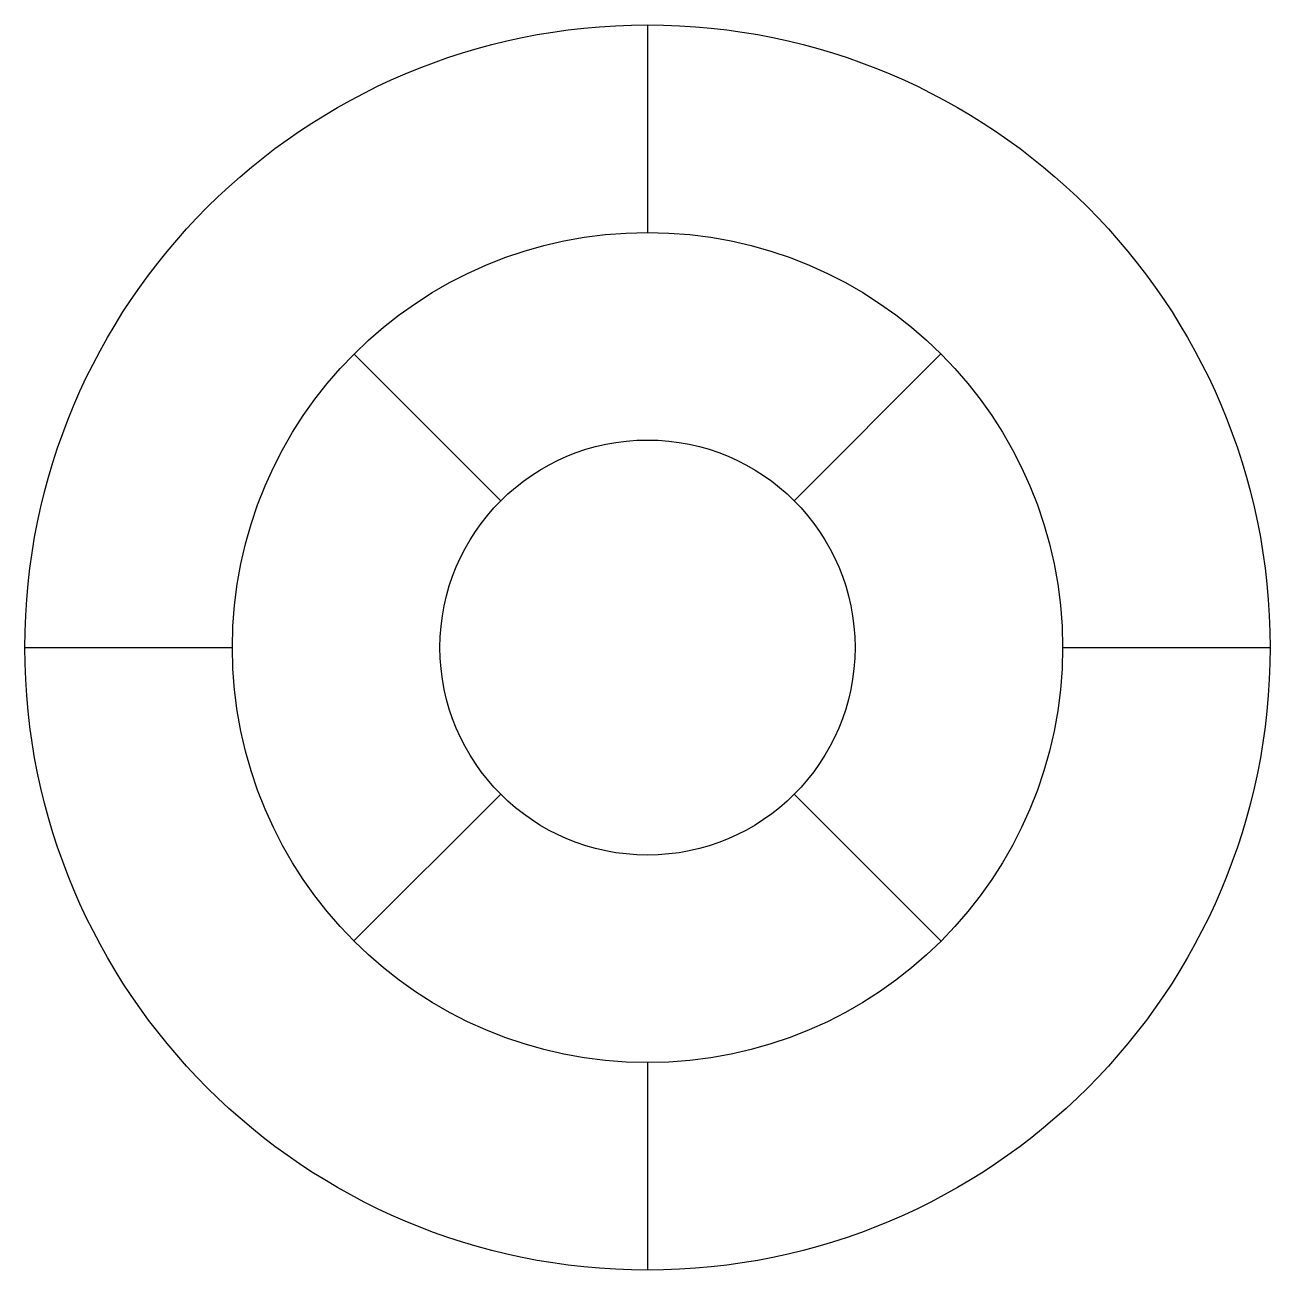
# Model space of a CAD drawing. Header units: inches. Extents: x 2846.3 to 2858.3, y 4822 to 4834.
import ezdxf

# ---------------------------------------------------------------- set-up
doc = ezdxf.new("R2010")
doc.units = ezdxf.units.IN
doc.header["$MEASUREMENT"] = 0

msp = doc.modelspace()

# ---------------------------------------------------------------- linework, layer by layer
at = {"color": 92}
for p, q in [((2852.339, 4834.017), (2852.339, 4832.017)), ((2849.51, 4830.846), (2850.925, 4829.432)), ((2853.753, 4829.432), (2855.167, 4830.846)), ((2846.339, 4828.017), (2848.339, 4828.017)), ((2856.339, 4828.017), (2858.339, 4828.017)), ((2849.51, 4825.189), (2850.925, 4826.603)), ((2853.753, 4826.603), (2855.167, 4825.189)), ((2852.339, 4824.017), (2852.339, 4822.017))]:
    msp.add_line(p, q, dxfattribs=at)
for radius in [6, 4, 2]:
    msp.add_circle((2852.339, 4828.017), radius, dxfattribs=at)

doc.saveas('drawing.dxf')
